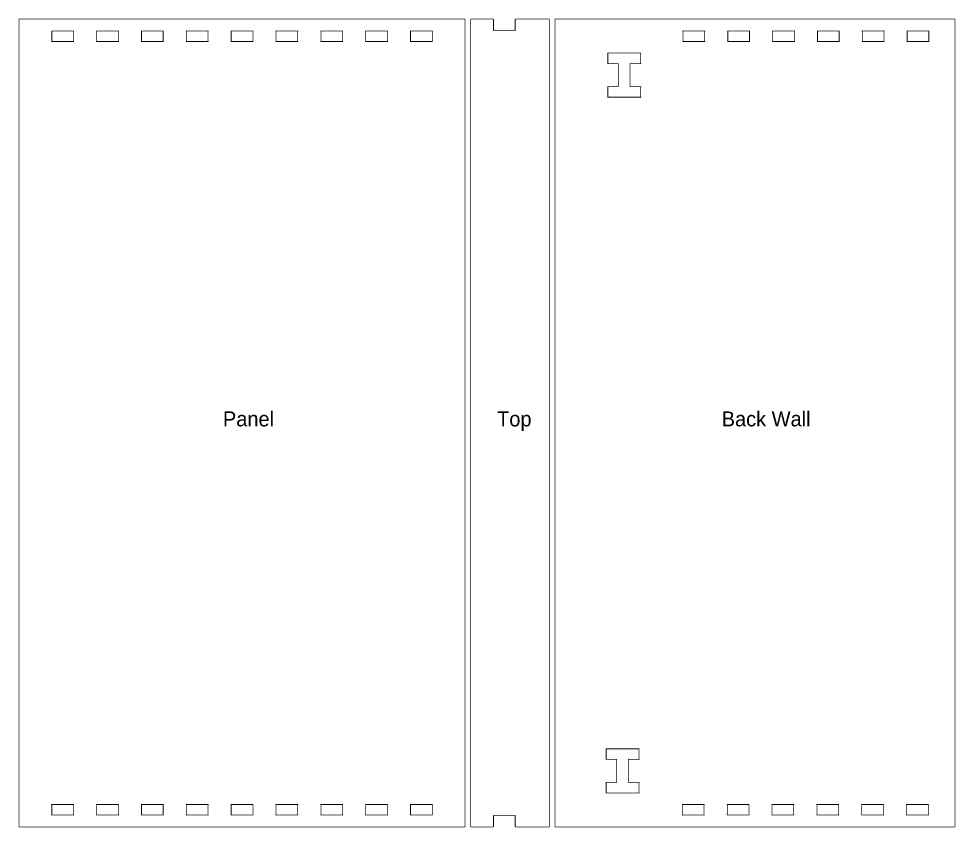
# Model space of a CAD drawing. Extents: x 10 to 778, y 10 to 238.
# Drawn here: x 374.9 to 625.5, y 21.6 to 238 of the extents above; entities that cross this region are included whole.
import ezdxf

# ---------------------------------------------------------------- set-up
doc = ezdxf.new("R2010")
doc.units = 0
doc.layers.get('0').update_dxf_attribs({"linetype": 'CONTINUOUS'})

msp = doc.modelspace()

# ---------------------------------------------------------------- linework, layer by layer
at = {"color": 0, "const_width": 0.2}
for points in [[(378.079, 21.7), (491.215, 21.7), (494.217, 21.7), (494.231, 21.7), (494.288, 21.7303), (494.316, 21.784), (494.316, 21.8006), (494.316, 27.8005), (494.316, 231.8), (494.316, 237.8), (494.316, 237.818), (494.288, 237.871), (494.231, 237.9), (494.217, 237.9), (491.215, 237.9), (378.079, 237.9), (375.077, 237.9), (375.059, 237.9), (375.01, 237.871), (374.978, 237.818), (374.978, 237.8), (374.978, 231.8), (374.978, 27.8005), (374.978, 21.8006), (374.978, 21.784), (375.01, 21.7303), (375.059, 21.7), (375.077, 21.7), (378.079, 21.7)], [(495.917, 21.7), (501.855, 21.7), (501.872, 21.7), (501.925, 21.7303), (501.953, 21.784), (501.953, 21.8006), (501.953, 24.6999), (501.953, 24.711), (501.939, 24.7427), (501.918, 24.7385), (501.911, 24.7151), (501.943, 24.6999), (501.953, 24.6999), (507.753, 24.6999), (507.764, 24.6999), (507.795, 24.7151), (507.792, 24.7385), (507.767, 24.7427), (507.753, 24.711), (507.753, 24.6999), (507.753, 21.8006), (507.753, 21.784), (507.785, 21.7303), (507.838, 21.7), (507.855, 21.7), (513.796, 21.7), (516.795, 21.7), (516.812, 21.7), (516.865, 21.7303), (516.894, 21.784), (516.894, 21.8006), (516.894, 24.8006), (516.894, 234.8), (516.894, 237.8), (516.894, 237.818), (516.865, 237.871), (516.812, 237.9), (516.795, 237.9), (513.796, 237.9), (507.855, 237.9), (507.838, 237.9), (507.785, 237.871), (507.753, 237.818), (507.753, 237.8), (507.753, 234.9), (507.753, 234.891), (507.767, 234.859), (507.792, 234.863), (507.795, 234.887), (507.764, 234.9), (507.753, 234.9), (501.953, 234.9), (501.943, 234.9), (501.911, 234.887), (501.918, 234.863), (501.939, 234.859), (501.953, 234.891), (501.953, 234.9), (501.953, 237.8), (501.953, 237.818), (501.925, 237.871), (501.872, 237.9), (501.855, 237.9), (495.917, 237.9), (495.9, 237.9), (495.843, 237.871), (495.815, 237.818), (495.815, 237.8), (495.815, 234.8), (495.815, 24.8006), (495.815, 21.8006), (495.815, 21.784), (495.843, 21.7303), (495.9, 21.7), (495.917, 21.7)], [(518.495, 21.7), (625.344, 21.7), (625.362, 21.7), (625.415, 21.7303), (625.443, 21.784), (625.443, 21.8006), (625.443, 24.8006), (625.443, 234.8), (625.443, 237.8), (625.443, 237.818), (625.415, 237.871), (625.362, 237.9), (625.344, 237.9), (518.495, 237.9), (518.477, 237.9), (518.425, 237.871), (518.393, 237.818), (518.393, 237.8), (518.393, 234.8), (518.393, 24.8006), (518.393, 21.8006), (518.393, 21.784), (518.425, 21.7303), (518.477, 21.7), (518.495, 21.7)]]:
    msp.add_lwpolyline(points, close=True, dxfattribs=at)
at = {"color": 5, "const_width": 0.2}
for points in [[(386.648, 234.699), (389.548, 234.699), (389.555, 234.699), (389.587, 234.714), (389.583, 234.738), (389.562, 234.742), (389.548, 234.71), (389.548, 234.699), (389.548, 231.9), (389.548, 231.891), (389.562, 231.859), (389.583, 231.863), (389.587, 231.886), (389.555, 231.9), (389.548, 231.9), (383.748, 231.9), (383.734, 231.9), (383.702, 231.886), (383.709, 231.863), (383.73, 231.859), (383.748, 231.891), (383.748, 231.9), (383.748, 234.699), (383.748, 234.71), (383.73, 234.742), (383.709, 234.738), (383.702, 234.714), (383.734, 234.699), (383.748, 234.699), (386.648, 234.699)], [(398.646, 234.699), (401.546, 234.699), (401.556, 234.699), (401.588, 234.714), (401.585, 234.738), (401.56, 234.742), (401.546, 234.71), (401.546, 234.699), (401.546, 231.9), (401.546, 231.891), (401.56, 231.859), (401.585, 231.863), (401.588, 231.886), (401.556, 231.9), (401.546, 231.9), (395.746, 231.9), (395.736, 231.9), (395.704, 231.886), (395.711, 231.863), (395.732, 231.859), (395.746, 231.891), (395.746, 231.9), (395.746, 234.699), (395.746, 234.71), (395.732, 234.742), (395.711, 234.738), (395.704, 234.714), (395.736, 234.699), (395.746, 234.699), (398.646, 234.699)], [(410.647, 234.699), (413.547, 234.699), (413.558, 234.699), (413.59, 234.714), (413.586, 234.738), (413.561, 234.742), (413.547, 234.71), (413.547, 234.699), (413.547, 231.9), (413.547, 231.891), (413.561, 231.859), (413.586, 231.863), (413.59, 231.886), (413.558, 231.9), (413.547, 231.9), (407.748, 231.9), (407.737, 231.9), (407.705, 231.886), (407.709, 231.863), (407.734, 231.859), (407.748, 231.891), (407.748, 231.9), (407.748, 234.699), (407.748, 234.71), (407.734, 234.742), (407.709, 234.738), (407.705, 234.714), (407.737, 234.699), (407.748, 234.699), (410.647, 234.699)], [(422.645, 234.699), (425.549, 234.699), (425.556, 234.699), (425.588, 234.714), (425.584, 234.738), (425.563, 234.742), (425.549, 234.71), (425.549, 234.699), (425.549, 231.9), (425.549, 231.891), (425.563, 231.859), (425.584, 231.863), (425.588, 231.886), (425.556, 231.9), (425.549, 231.9), (419.749, 231.9), (419.735, 231.9), (419.703, 231.886), (419.71, 231.863), (419.731, 231.859), (419.749, 231.891), (419.749, 231.9), (419.749, 234.699), (419.749, 234.71), (419.731, 234.742), (419.71, 234.738), (419.703, 234.714), (419.735, 234.699), (419.749, 234.699), (422.645, 234.699)], [(434.647, 234.699), (437.547, 234.699), (437.557, 234.699), (437.589, 234.714), (437.586, 234.738), (437.561, 234.742), (437.547, 234.71), (437.547, 234.699), (437.547, 231.9), (437.547, 231.891), (437.561, 231.859), (437.586, 231.863), (437.589, 231.886), (437.557, 231.9), (437.547, 231.9), (431.747, 231.9), (431.736, 231.9), (431.705, 231.886), (431.708, 231.863), (431.733, 231.859), (431.747, 231.891), (431.747, 231.9), (431.747, 234.699), (431.747, 234.71), (431.733, 234.742), (431.708, 234.738), (431.705, 234.714), (431.736, 234.699), (431.747, 234.699), (434.647, 234.699)], [(446.648, 234.699), (449.548, 234.699), (449.559, 234.699), (449.591, 234.714), (449.584, 234.738), (449.562, 234.742), (449.548, 234.71), (449.548, 234.699), (449.548, 231.9), (449.548, 231.891), (449.562, 231.859), (449.584, 231.863), (449.591, 231.886), (449.559, 231.9), (449.548, 231.9), (443.749, 231.9), (443.738, 231.9), (443.706, 231.886), (443.71, 231.863), (443.731, 231.859), (443.749, 231.891), (443.749, 231.9), (443.749, 234.699), (443.749, 234.71), (443.731, 234.742), (443.71, 234.738), (443.706, 234.714), (443.738, 234.699), (443.749, 234.699), (446.648, 234.699)], [(458.646, 234.699), (461.546, 234.699), (461.557, 234.699), (461.589, 234.714), (461.585, 234.738), (461.56, 234.742), (461.546, 234.71), (461.546, 234.699), (461.546, 231.9), (461.546, 231.891), (461.56, 231.859), (461.585, 231.863), (461.589, 231.886), (461.557, 231.9), (461.546, 231.9), (455.747, 231.9), (455.736, 231.9), (455.704, 231.886), (455.708, 231.863), (455.732, 231.859), (455.747, 231.891), (455.747, 231.9), (455.747, 234.699), (455.747, 234.71), (455.732, 234.742), (455.708, 234.738), (455.704, 234.714), (455.736, 234.699), (455.747, 234.699), (458.646, 234.699)], [(470.648, 234.699), (473.548, 234.699), (473.558, 234.699), (473.59, 234.714), (473.587, 234.738), (473.562, 234.742), (473.548, 234.71), (473.548, 234.699), (473.548, 231.9), (473.548, 231.891), (473.562, 231.859), (473.587, 231.863), (473.59, 231.886), (473.558, 231.9), (473.548, 231.9), (467.748, 231.9), (467.737, 231.9), (467.706, 231.886), (467.709, 231.863), (467.734, 231.859), (467.748, 231.891), (467.748, 231.9), (467.748, 234.699), (467.748, 234.71), (467.734, 234.742), (467.709, 234.738), (467.706, 234.714), (467.737, 234.699), (467.748, 234.699), (470.648, 234.699)], [(482.646, 234.699), (485.549, 234.699), (485.556, 234.699), (485.588, 234.714), (485.584, 234.738), (485.56, 234.742), (485.549, 234.71), (485.549, 234.699), (485.549, 231.9), (485.549, 231.891), (485.56, 231.859), (485.584, 231.863), (485.588, 231.886), (485.556, 231.9), (485.549, 231.9), (479.746, 231.9), (479.735, 231.9), (479.704, 231.886), (479.707, 231.863), (479.732, 231.859), (479.746, 231.891), (479.746, 231.9), (479.746, 234.699), (479.746, 234.71), (479.732, 234.742), (479.707, 234.738), (479.704, 234.714), (479.735, 234.699), (479.746, 234.699), (482.646, 234.699)], [(555.569, 231.9), (552.669, 231.9), (552.658, 231.9), (552.626, 231.886), (552.633, 231.863), (552.655, 231.859), (552.669, 231.891), (552.669, 231.9), (552.669, 234.699), (552.669, 234.71), (552.655, 234.742), (552.633, 234.738), (552.626, 234.714), (552.658, 234.699), (552.669, 234.699), (558.468, 234.699), (558.479, 234.699), (558.511, 234.714), (558.507, 234.738), (558.482, 234.742), (558.468, 234.71), (558.468, 234.699), (558.468, 231.9), (558.468, 231.891), (558.482, 231.859), (558.507, 231.863), (558.511, 231.886), (558.479, 231.9), (558.468, 231.9), (555.569, 231.9)], [(567.57, 231.9), (564.67, 231.9), (564.66, 231.9), (564.628, 231.886), (564.631, 231.863), (564.653, 231.859), (564.67, 231.891), (564.67, 231.9), (564.67, 234.699), (564.67, 234.71), (564.653, 234.742), (564.631, 234.738), (564.628, 234.714), (564.66, 234.699), (564.67, 234.699), (570.47, 234.699), (570.48, 234.699), (570.512, 234.714), (570.505, 234.738), (570.484, 234.742), (570.47, 234.71), (570.47, 234.699), (570.47, 231.9), (570.47, 231.891), (570.484, 231.859), (570.505, 231.863), (570.512, 231.886), (570.48, 231.9), (570.47, 231.9), (567.57, 231.9)], [(579.572, 231.9), (576.668, 231.9), (576.658, 231.9), (576.626, 231.886), (576.633, 231.863), (576.654, 231.859), (576.668, 231.891), (576.668, 231.9), (576.668, 234.699), (576.668, 234.71), (576.654, 234.742), (576.633, 234.738), (576.626, 234.714), (576.658, 234.699), (576.668, 234.699), (582.468, 234.699), (582.478, 234.699), (582.51, 234.714), (582.507, 234.738), (582.482, 234.742), (582.468, 234.71), (582.468, 234.699), (582.468, 231.9), (582.468, 231.891), (582.482, 231.859), (582.507, 231.863), (582.51, 231.886), (582.478, 231.9), (582.468, 231.9), (579.572, 231.9)], [(591.57, 231.9), (588.67, 231.9), (588.659, 231.9), (588.627, 231.886), (588.631, 231.863), (588.656, 231.859), (588.67, 231.891), (588.67, 231.9), (588.67, 234.699), (588.67, 234.71), (588.656, 234.742), (588.631, 234.738), (588.627, 234.714), (588.659, 234.699), (588.67, 234.699), (594.469, 234.699), (594.48, 234.699), (594.512, 234.714), (594.505, 234.738), (594.483, 234.742), (594.469, 234.71), (594.469, 234.699), (594.469, 231.9), (594.469, 231.891), (594.483, 231.859), (594.505, 231.863), (594.512, 231.886), (594.48, 231.9), (594.469, 231.9), (591.57, 231.9)], [(603.571, 231.9), (600.668, 231.9), (600.657, 231.9), (600.625, 231.886), (600.632, 231.863), (600.654, 231.859), (600.668, 231.891), (600.668, 231.9), (600.668, 234.699), (600.668, 234.71), (600.654, 234.742), (600.632, 234.738), (600.625, 234.714), (600.657, 234.699), (600.668, 234.699), (606.471, 234.699), (606.478, 234.699), (606.51, 234.714), (606.506, 234.738), (606.481, 234.742), (606.471, 234.71), (606.471, 234.699), (606.471, 231.9), (606.471, 231.891), (606.481, 231.859), (606.506, 231.863), (606.51, 231.886), (606.478, 231.9), (606.471, 231.9), (603.571, 231.9)], [(615.569, 231.9), (612.669, 231.9), (612.659, 231.9), (612.627, 231.886), (612.63, 231.863), (612.655, 231.859), (612.669, 231.891), (612.669, 231.9), (612.669, 234.699), (612.669, 234.71), (612.655, 234.742), (612.63, 234.738), (612.627, 234.714), (612.659, 234.699), (612.669, 234.699), (618.469, 234.699), (618.479, 234.699), (618.511, 234.714), (618.508, 234.738), (618.483, 234.742), (618.469, 234.71), (618.469, 234.699), (618.469, 231.9), (618.469, 231.891), (618.483, 231.859), (618.508, 231.863), (618.511, 231.886), (618.479, 231.9), (618.469, 231.9), (615.569, 231.9)], [(536.945, 228.8), (541.345, 228.8), (541.355, 228.8), (541.387, 228.815), (541.383, 228.838), (541.359, 228.843), (541.345, 228.811), (541.345, 228.8), (541.345, 226), (541.345, 225.99), (541.359, 225.958), (541.383, 225.962), (541.387, 225.986), (541.355, 226), (541.345, 226), (538.593, 226), (538.575, 226), (538.522, 225.971), (538.494, 225.918), (538.494, 225.901), (538.494, 219.901), (538.494, 219.884), (538.522, 219.83), (538.575, 219.8), (538.593, 219.8), (541.345, 219.8), (541.355, 219.8), (541.387, 219.815), (541.383, 219.838), (541.359, 219.843), (541.345, 219.811), (541.345, 219.8), (541.345, 217), (541.345, 216.99), (541.359, 216.958), (541.383, 216.963), (541.387, 216.986), (541.355, 217), (541.345, 217), (532.543, 217), (532.532, 217), (532.5, 216.986), (532.507, 216.963), (532.529, 216.958), (532.543, 216.99), (532.543, 217), (532.543, 219.8), (532.543, 219.811), (532.529, 219.843), (532.507, 219.838), (532.5, 219.815), (532.532, 219.8), (532.543, 219.8), (535.294, 219.8), (535.312, 219.8), (535.365, 219.83), (535.393, 219.884), (535.393, 219.901), (535.393, 225.901), (535.393, 225.918), (535.365, 225.971), (535.312, 226), (535.294, 226), (532.543, 226), (532.532, 226), (532.5, 225.986), (532.507, 225.962), (532.529, 225.958), (532.543, 225.99), (532.543, 226), (532.543, 228.8), (532.543, 228.811), (532.529, 228.843), (532.507, 228.838), (532.5, 228.815), (532.532, 228.8), (532.543, 228.8), (536.945, 228.8)], [(536.494, 30.8005), (532.095, 30.8005), (532.084, 30.8005), (532.052, 30.7867), (532.056, 30.7633), (532.081, 30.7592), (532.095, 30.7909), (532.095, 30.8005), (532.095, 33.5993), (532.095, 33.6103), (532.081, 33.6421), (532.056, 33.6379), (532.052, 33.6145), (532.084, 33.5993), (532.095, 33.5993), (534.843, 33.5993), (534.861, 33.5993), (534.913, 33.6296), (534.945, 33.6834), (534.945, 33.6999), (534.945, 39.6998), (534.945, 39.7178), (534.913, 39.7715), (534.861, 39.8004), (534.843, 39.8004), (532.095, 39.8004), (532.084, 39.8004), (532.052, 39.7866), (532.056, 39.7633), (532.081, 39.7591), (532.095, 39.7909), (532.095, 39.8004), (532.095, 42.6007), (532.095, 42.6117), (532.081, 42.6434), (532.056, 42.6378), (532.052, 42.6159), (532.084, 42.6007), (532.095, 42.6007), (540.893, 42.6007), (540.904, 42.6007), (540.935, 42.6159), (540.932, 42.6378), (540.907, 42.6434), (540.893, 42.6117), (540.893, 42.6007), (540.893, 39.8004), (540.893, 39.7909), (540.907, 39.7591), (540.932, 39.7633), (540.935, 39.7866), (540.904, 39.8004), (540.893, 39.8004), (538.145, 39.8004), (538.127, 39.8004), (538.074, 39.7715), (538.043, 39.7178), (538.043, 39.6998), (538.043, 33.6999), (538.043, 33.6834), (538.074, 33.6296), (538.127, 33.5993), (538.145, 33.5993), (540.893, 33.5993), (540.904, 33.5993), (540.935, 33.6145), (540.932, 33.6379), (540.907, 33.6421), (540.893, 33.6103), (540.893, 33.5993), (540.893, 30.8005), (540.893, 30.7909), (540.907, 30.7592), (540.932, 30.7633), (540.935, 30.7867), (540.904, 30.8005), (540.893, 30.8005), (536.494, 30.8005)], [(386.648, 24.8998), (383.748, 24.8998), (383.734, 24.8998), (383.702, 24.886), (383.709, 24.8626), (383.73, 24.8584), (383.748, 24.8901), (383.748, 24.8998), (383.748, 27.6999), (383.748, 27.711), (383.73, 27.7427), (383.709, 27.7385), (383.702, 27.7151), (383.734, 27.6999), (383.748, 27.6999), (389.548, 27.6999), (389.555, 27.6999), (389.587, 27.7151), (389.583, 27.7385), (389.562, 27.7427), (389.548, 27.711), (389.548, 27.6999), (389.548, 24.8998), (389.548, 24.8901), (389.562, 24.8584), (389.583, 24.8626), (389.587, 24.886), (389.555, 24.8998), (389.548, 24.8998), (386.648, 24.8998)], [(398.646, 24.8998), (395.746, 24.8998), (395.736, 24.8998), (395.704, 24.886), (395.711, 24.8626), (395.732, 24.8584), (395.746, 24.8901), (395.746, 24.8998), (395.746, 27.6999), (395.746, 27.711), (395.732, 27.7427), (395.711, 27.7385), (395.704, 27.7151), (395.736, 27.6999), (395.746, 27.6999), (401.546, 27.6999), (401.556, 27.6999), (401.588, 27.7151), (401.585, 27.7385), (401.56, 27.7427), (401.546, 27.711), (401.546, 27.6999), (401.546, 24.8998), (401.546, 24.8901), (401.56, 24.8584), (401.585, 24.8626), (401.588, 24.886), (401.556, 24.8998), (401.546, 24.8998), (398.646, 24.8998)], [(410.647, 24.8998), (407.748, 24.8998), (407.737, 24.8998), (407.705, 24.886), (407.709, 24.8626), (407.734, 24.8584), (407.748, 24.8901), (407.748, 24.8998), (407.748, 27.6999), (407.748, 27.711), (407.734, 27.7427), (407.709, 27.7385), (407.705, 27.7151), (407.737, 27.6999), (407.748, 27.6999), (413.547, 27.6999), (413.558, 27.6999), (413.59, 27.7151), (413.586, 27.7385), (413.561, 27.7427), (413.547, 27.711), (413.547, 27.6999), (413.547, 24.8998), (413.547, 24.8901), (413.561, 24.8584), (413.586, 24.8626), (413.59, 24.886), (413.558, 24.8998), (413.547, 24.8998), (410.647, 24.8998)], [(422.645, 24.8998), (419.749, 24.8998), (419.735, 24.8998), (419.703, 24.886), (419.71, 24.8626), (419.731, 24.8584), (419.749, 24.8901), (419.749, 24.8998), (419.749, 27.6999), (419.749, 27.711), (419.731, 27.7427), (419.71, 27.7385), (419.703, 27.7151), (419.735, 27.6999), (419.749, 27.6999), (425.549, 27.6999), (425.556, 27.6999), (425.588, 27.7151), (425.584, 27.7385), (425.563, 27.7427), (425.549, 27.711), (425.549, 27.6999), (425.549, 24.8998), (425.549, 24.8901), (425.563, 24.8584), (425.584, 24.8626), (425.588, 24.886), (425.556, 24.8998), (425.549, 24.8998), (422.645, 24.8998)], [(434.647, 24.8998), (431.747, 24.8998), (431.736, 24.8998), (431.705, 24.886), (431.708, 24.8626), (431.733, 24.8584), (431.747, 24.8901), (431.747, 24.8998), (431.747, 27.6999), (431.747, 27.711), (431.733, 27.7427), (431.708, 27.7385), (431.705, 27.7151), (431.736, 27.6999), (431.747, 27.6999), (437.547, 27.6999), (437.557, 27.6999), (437.589, 27.7151), (437.586, 27.7385), (437.561, 27.7427), (437.547, 27.711), (437.547, 27.6999), (437.547, 24.8998), (437.547, 24.8901), (437.561, 24.8584), (437.586, 24.8626), (437.589, 24.886), (437.557, 24.8998), (437.547, 24.8998), (434.647, 24.8998)], [(446.648, 24.8998), (443.749, 24.8998), (443.738, 24.8998), (443.706, 24.886), (443.71, 24.8626), (443.731, 24.8584), (443.749, 24.8901), (443.749, 24.8998), (443.749, 27.6999), (443.749, 27.711), (443.731, 27.7427), (443.71, 27.7385), (443.706, 27.7151), (443.738, 27.6999), (443.749, 27.6999), (449.548, 27.6999), (449.559, 27.6999), (449.591, 27.7151), (449.584, 27.7385), (449.562, 27.7427), (449.548, 27.711), (449.548, 27.6999), (449.548, 24.8998), (449.548, 24.8901), (449.562, 24.8584), (449.584, 24.8626), (449.591, 24.886), (449.559, 24.8998), (449.548, 24.8998), (446.648, 24.8998)], [(458.646, 24.8998), (455.747, 24.8998), (455.736, 24.8998), (455.704, 24.886), (455.708, 24.8626), (455.732, 24.8584), (455.747, 24.8901), (455.747, 24.8998), (455.747, 27.6999), (455.747, 27.711), (455.732, 27.7427), (455.708, 27.7385), (455.704, 27.7151), (455.736, 27.6999), (455.747, 27.6999), (461.546, 27.6999), (461.557, 27.6999), (461.589, 27.7151), (461.585, 27.7385), (461.56, 27.7427), (461.546, 27.711), (461.546, 27.6999), (461.546, 24.8998), (461.546, 24.8901), (461.56, 24.8584), (461.585, 24.8626), (461.589, 24.886), (461.557, 24.8998), (461.546, 24.8998), (458.646, 24.8998)], [(470.648, 24.8998), (467.748, 24.8998), (467.737, 24.8998), (467.706, 24.886), (467.709, 24.8626), (467.734, 24.8584), (467.748, 24.8901), (467.748, 24.8998), (467.748, 27.6999), (467.748, 27.711), (467.734, 27.7427), (467.709, 27.7385), (467.706, 27.7151), (467.737, 27.6999), (467.748, 27.6999), (473.548, 27.6999), (473.558, 27.6999), (473.59, 27.7151), (473.587, 27.7385), (473.562, 27.7427), (473.548, 27.711), (473.548, 27.6999), (473.548, 24.8998), (473.548, 24.8901), (473.562, 24.8584), (473.587, 24.8626), (473.59, 24.886), (473.558, 24.8998), (473.548, 24.8998), (470.648, 24.8998)], [(482.646, 24.8998), (479.746, 24.8998), (479.735, 24.8998), (479.704, 24.886), (479.707, 24.8626), (479.732, 24.8584), (479.746, 24.8901), (479.746, 24.8998), (479.746, 27.6999), (479.746, 27.711), (479.732, 27.7427), (479.707, 27.7385), (479.704, 27.7151), (479.735, 27.6999), (479.746, 27.6999), (485.549, 27.6999), (485.556, 27.6999), (485.588, 27.7151), (485.584, 27.7385), (485.56, 27.7427), (485.549, 27.711), (485.549, 27.6999), (485.549, 24.8998), (485.549, 24.8901), (485.56, 24.8584), (485.584, 24.8626), (485.588, 24.886), (485.556, 24.8998), (485.549, 24.8998), (482.646, 24.8998)], [(555.42, 27.6999), (558.32, 27.6999), (558.327, 27.6999), (558.359, 27.7151), (558.355, 27.7385), (558.334, 27.7427), (558.32, 27.711), (558.32, 27.6999), (558.32, 24.8998), (558.32, 24.8901), (558.334, 24.8584), (558.355, 24.8626), (558.359, 24.886), (558.327, 24.8998), (558.32, 24.8998), (552.521, 24.8998), (552.506, 24.8998), (552.475, 24.886), (552.482, 24.8626), (552.503, 24.8584), (552.521, 24.8901), (552.521, 24.8998), (552.521, 27.6999), (552.521, 27.711), (552.503, 27.7427), (552.482, 27.7385), (552.475, 27.7151), (552.506, 27.6999), (552.521, 27.6999), (555.42, 27.6999)], [(567.418, 27.6999), (570.318, 27.6999), (570.329, 27.6999), (570.361, 27.7151), (570.357, 27.7385), (570.332, 27.7427), (570.318, 27.711), (570.318, 27.6999), (570.318, 24.8998), (570.318, 24.8901), (570.332, 24.8584), (570.357, 24.8626), (570.361, 24.886), (570.329, 24.8998), (570.318, 24.8998), (564.519, 24.8998), (564.508, 24.8998), (564.476, 24.886), (564.483, 24.8626), (564.504, 24.8584), (564.519, 24.8901), (564.519, 24.8998), (564.519, 27.6999), (564.519, 27.711), (564.504, 27.7427), (564.483, 27.7385), (564.476, 27.7151), (564.508, 27.6999), (564.519, 27.6999), (567.418, 27.6999)], [(579.42, 27.6999), (582.32, 27.6999), (582.33, 27.6999), (582.362, 27.7151), (582.355, 27.7385), (582.334, 27.7427), (582.32, 27.711), (582.32, 27.6999), (582.32, 24.8998), (582.32, 24.8901), (582.334, 24.8584), (582.355, 24.8626), (582.362, 24.886), (582.33, 24.8998), (582.32, 24.8998), (576.52, 24.8998), (576.509, 24.8998), (576.478, 24.886), (576.481, 24.8626), (576.502, 24.8584), (576.52, 24.8901), (576.52, 24.8998), (576.52, 27.6999), (576.52, 27.711), (576.502, 27.7427), (576.481, 27.7385), (576.478, 27.7151), (576.509, 27.6999), (576.52, 27.6999), (579.42, 27.6999)], [(591.418, 27.6999), (594.318, 27.6999), (594.328, 27.6999), (594.36, 27.7151), (594.356, 27.7385), (594.332, 27.7427), (594.318, 27.711), (594.318, 27.6999), (594.318, 24.8998), (594.318, 24.8901), (594.332, 24.8584), (594.356, 24.8626), (594.36, 24.886), (594.328, 24.8998), (594.318, 24.8998), (588.518, 24.8998), (588.507, 24.8998), (588.476, 24.886), (588.483, 24.8626), (588.504, 24.8584), (588.518, 24.8901), (588.518, 24.8998), (588.518, 27.6999), (588.518, 27.711), (588.504, 27.7427), (588.483, 27.7385), (588.476, 27.7151), (588.507, 27.6999), (588.518, 27.6999), (591.418, 27.6999)], [(603.419, 27.6999), (606.319, 27.6999), (606.33, 27.6999), (606.361, 27.7151), (606.354, 27.7385), (606.333, 27.7427), (606.319, 27.711), (606.319, 27.6999), (606.319, 24.8998), (606.319, 24.8901), (606.333, 24.8584), (606.354, 24.8626), (606.361, 24.886), (606.33, 24.8998), (606.319, 24.8998), (600.52, 24.8998), (600.509, 24.8998), (600.477, 24.886), (600.481, 24.8626), (600.505, 24.8584), (600.52, 24.8901), (600.52, 24.8998), (600.52, 27.6999), (600.52, 27.711), (600.505, 27.7427), (600.481, 27.7385), (600.477, 27.7151), (600.509, 27.6999), (600.52, 27.6999), (603.419, 27.6999)], [(615.421, 27.6999), (618.321, 27.6999), (618.331, 27.6999), (618.363, 27.7151), (618.356, 27.7385), (618.335, 27.7427), (618.321, 27.711), (618.321, 27.6999), (618.321, 24.8998), (618.321, 24.8901), (618.335, 24.8584), (618.356, 24.8626), (618.363, 24.886), (618.331, 24.8998), (618.321, 24.8998), (612.521, 24.8998), (612.51, 24.8998), (612.479, 24.886), (612.482, 24.8626), (612.503, 24.8584), (612.521, 24.8901), (612.521, 24.8998), (612.521, 27.6999), (612.521, 27.711), (612.503, 27.7427), (612.482, 27.7385), (612.479, 27.7151), (612.51, 27.6999), (612.521, 27.6999), (615.421, 27.6999)]]:
    msp.add_lwpolyline(points, close=True, dxfattribs=at)

# ---------------------------------------------------------------- texts
at = {"color": 1}
for s, p in [('Panel', (429.532, 128.896)), ('Top', (502.909, 128.896)), ('Back Wall', (563.03, 128.896))]:
    msp.add_text(s, height=4.0005, dxfattribs=at).set_placement(p)

doc.saveas('drawing.dxf')
